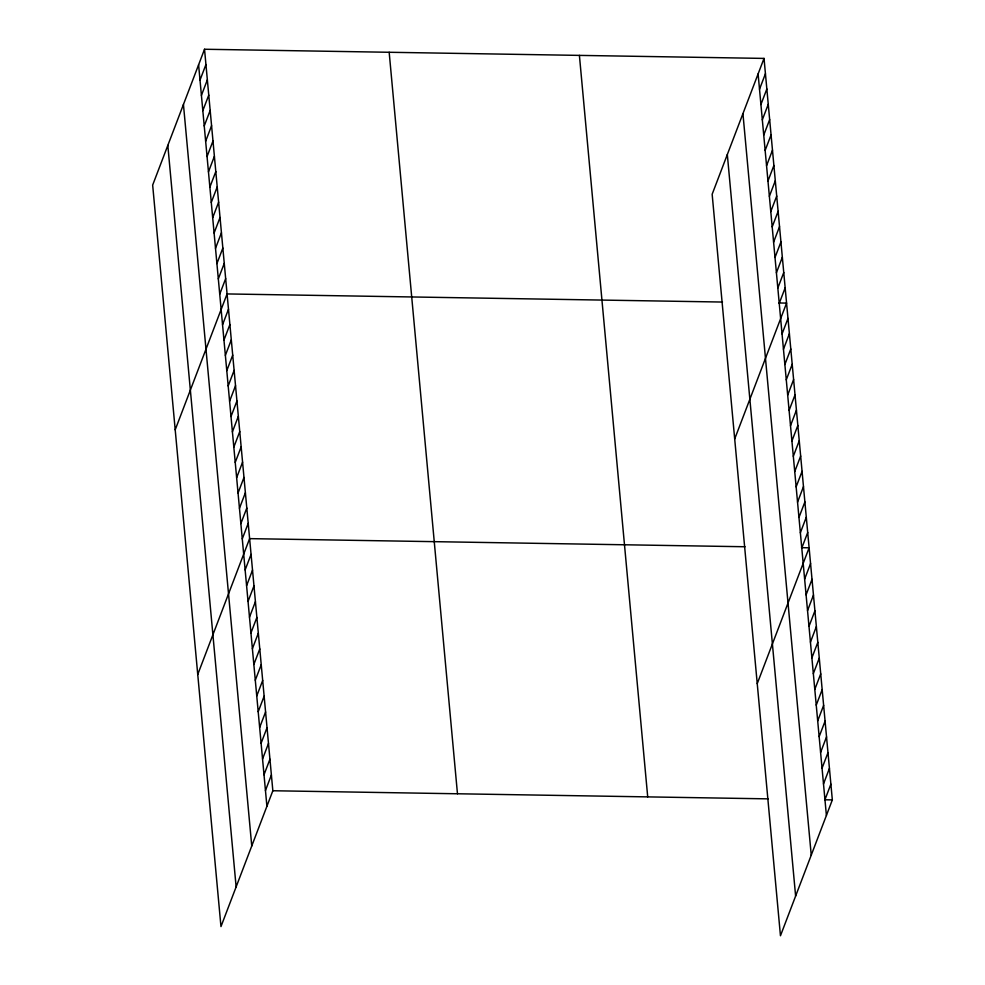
<?xml version="1.0" encoding="UTF-8"?>
<svg xmlns="http://www.w3.org/2000/svg" width="985" height="985" viewBox="0 0 985 985"><rect width="100%" height="100%" fill="white"/><g stroke="black" fill="none" stroke-linecap="round" stroke-linejoin="round"><path stroke-width="1.48" d="M204.535 49.25L152.663 185.094L220.972 926.589L272.845 790.746L204.535 49.25L764.028 58.41L832.337 799.906L780.465 935.75L712.155 194.254L764.028 58.41M200.017 80.081L205.939 64.542M201.42 95.373L207.355 79.834M202.824 110.665L208.758 95.126M204.24 125.957L210.174 110.419M205.643 141.249L211.578 125.711M207.059 156.541L212.982 141.015M208.463 171.833L214.398 156.307M209.867 187.138L215.801 171.599M211.282 202.43L217.217 186.891M212.686 217.722L218.621 202.184M214.102 233.014L220.037 217.476M215.506 248.306L221.44 232.768M216.922 263.598L222.844 248.06M218.325 278.89L224.26 263.352M219.729 294.183L225.663 278.644M175.207 429.792L227.079 293.936L722.485 302.05M222.548 324.767L228.483 309.241M223.964 340.059L229.899 324.533M225.368 355.363L231.303 339.825M226.784 370.656L232.706 355.117M228.188 385.948L234.122 370.409M229.591 401.24L235.526 385.701M231.007 416.532L236.942 400.993M232.411 431.824L238.345 416.286M233.827 447.116L239.761 431.578M235.23 462.408L241.165 446.87M236.646 477.7L242.569 462.162M238.05 492.992L243.984 477.466M239.453 508.285L245.388 492.759M240.869 523.589L246.804 508.051M242.273 538.881L248.208 523.343M197.739 674.479L249.611 538.635L745.029 546.749M245.142 569.921L251.064 554.395M246.582 585.681L252.517 570.143M248.035 601.441L253.97 585.903M249.488 617.201L255.423 601.663M250.941 632.949L256.876 617.423M252.394 648.709L258.329 633.17M253.847 664.469L259.781 648.93M255.3 680.229L261.234 664.69M256.753 695.976L262.687 680.45M258.205 711.736L264.128 696.198M259.646 727.496L265.581 711.958M261.099 743.256L267.034 727.718M262.552 759.004L268.486 743.466M264.005 774.764L269.939 759.226M265.457 790.524L271.392 774.986M759.509 89.241L765.443 73.703M760.913 104.533L766.847 88.995M762.328 119.825L768.263 104.287M763.732 135.117L769.667 119.591M765.148 150.409L771.083 134.883M766.552 165.702L772.486 150.176M767.968 181.006L773.89 165.468M769.371 196.298L775.306 180.76M770.775 211.59L776.709 196.052M772.191 226.882L778.125 211.344M773.594 242.175L779.529 226.636M775.01 257.467L780.945 241.928M776.414 272.759L782.349 257.22M777.83 288.051L783.752 272.513M779.233 303.343L785.168 287.817M734.699 438.953L786.572 303.109L778.95 302.974M782.053 333.94L787.988 318.401M783.457 349.232L789.391 333.693M784.873 364.524L790.795 348.986M786.276 379.816L792.211 364.278M787.68 395.108L793.614 379.57M789.096 410.4L795.03 394.862M790.499 425.692L796.434 410.154M791.915 440.985L797.85 425.446M793.319 456.277L799.254 440.738M794.735 471.569L800.657 456.043M796.139 486.861L802.073 471.335M797.542 502.165L803.477 486.627M798.958 517.457L804.893 501.919M800.362 532.75L806.296 517.211M801.778 548.042L807.712 532.503M757.243 683.639L809.116 547.795L801.482 547.672M804.634 579.094L810.569 563.555M806.087 594.841L812.022 579.315M807.54 610.601L813.475 595.063M808.993 626.361L814.927 610.823M810.446 642.121L816.368 626.583M811.886 657.869L817.821 642.331M813.339 673.629L819.274 658.091M814.792 689.389L820.727 673.851M816.245 705.137L822.179 689.611M817.698 720.897L823.632 705.358M819.151 736.657L825.085 721.118M820.603 752.417L826.538 736.879M822.056 768.165L827.991 752.638M823.509 783.925L829.432 768.386M824.962 799.685L830.884 784.146M272.845 790.746L768.251 798.86M824.716 799.783L832.337 799.906M758.105 73.949L826.403 815.445M742.936 113.657L811.246 855.14M727.324 154.559L795.621 896.042M579.402 55.394L647.711 796.877M389.173 52.279L457.471 793.762M198.601 64.788L266.91 806.272M183.444 104.484L251.754 845.98M167.819 145.398L236.129 886.882"/></g></svg>
